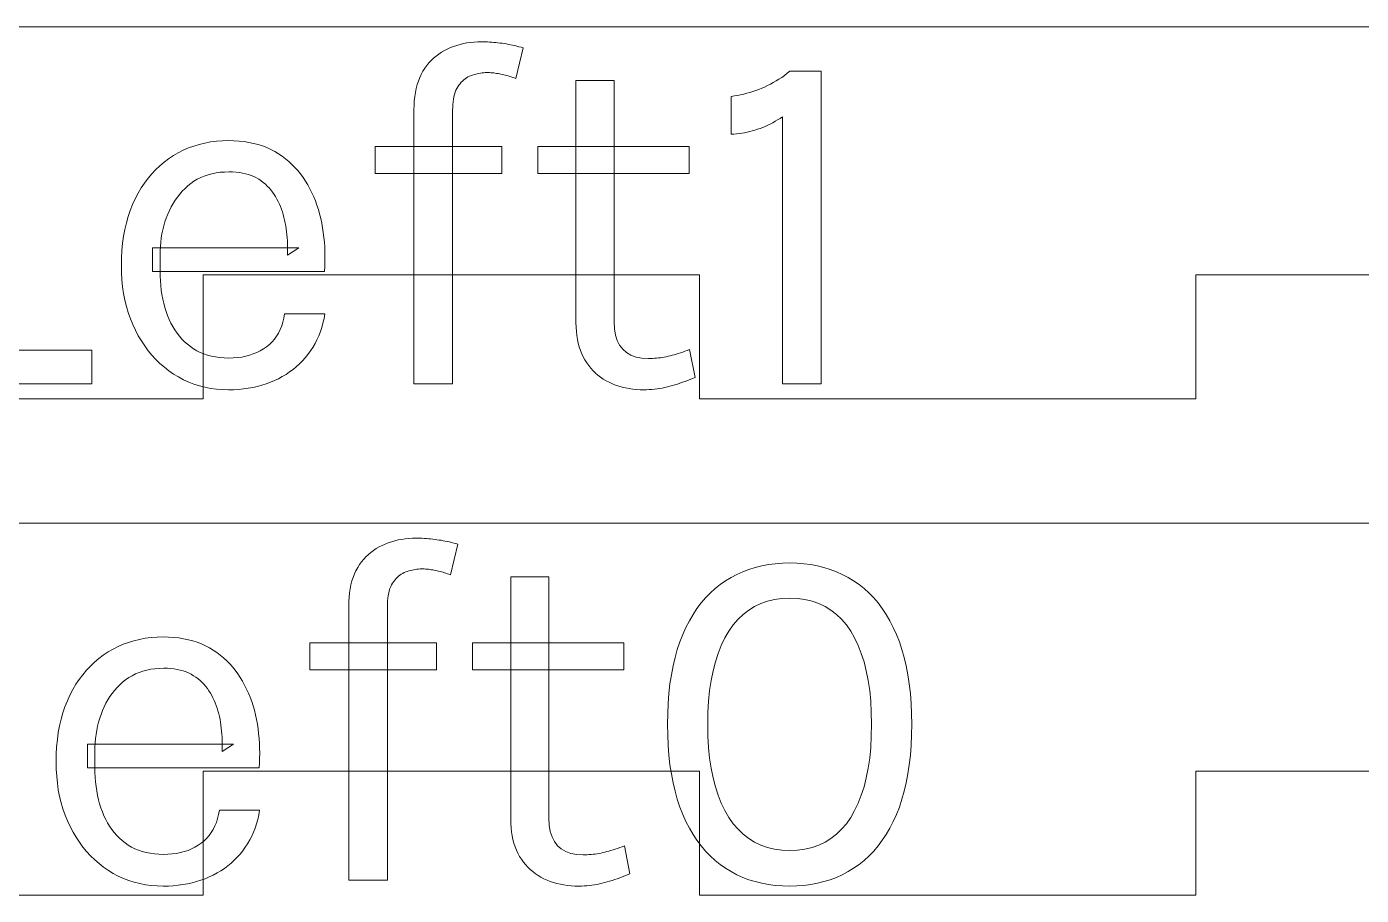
# Model space of a CAD drawing. Extents: x 0 to 393, y 0 to 389.
# Drawn here: x 85.73 to 118, y 344 to 365 of the extents above; entities that cross this region are included whole.
import ezdxf

# ---------------------------------------------------------------- set-up
doc = ezdxf.new("R2010")
doc.units = 0
doc.layers.get('0').update_dxf_attribs({"lineweight": 0})

msp = doc.modelspace()

# ---------------------------------------------------------------- linework, layer by layer
for p, q in [((138, 365), (6, 365)), ((95.63, 364.291), (95.693, 364.339)), ((95.693, 364.339), (95.759, 364.383)), ((95.759, 364.383), (95.829, 364.423)), ((95.829, 364.423), (95.901, 364.46)), ((95.901, 364.46), (95.976, 364.493)), ((95.976, 364.493), (96.052, 364.523)), ((96.052, 364.523), (96.13, 364.549)), ((96.13, 364.549), (96.21, 364.571)), ((96.21, 364.571), (96.292, 364.591)), ((96.292, 364.591), (96.375, 364.606)), ((96.375, 364.606), (96.46, 364.618)), ((96.46, 364.618), (96.547, 364.627)), ((96.547, 364.627), (96.636, 364.632)), ((96.636, 364.632), (96.726, 364.634)), ((96.726, 364.634), (96.726, 364.634)), ((96.726, 364.634), (96.775, 364.634)), ((96.775, 364.634), (96.825, 364.633)), ((96.825, 364.633), (96.874, 364.631)), ((96.874, 364.631), (96.924, 364.628)), ((96.924, 364.628), (96.974, 364.625)), ((96.974, 364.625), (97.024, 364.621)), ((97.024, 364.621), (97.075, 364.616)), ((97.075, 364.616), (97.125, 364.611)), ((97.125, 364.611), (97.176, 364.605)), ((97.176, 364.605), (97.227, 364.598)), ((97.227, 364.598), (97.278, 364.59)), ((97.278, 364.59), (97.329, 364.582)), ((97.329, 364.582), (97.38, 364.573)), ((97.38, 364.573), (97.431, 364.563)), ((97.431, 364.563), (97.481, 364.553)), ((97.481, 364.553), (97.532, 364.542)), ((97.532, 364.542), (97.583, 364.53)), ((97.734, 364.49), (97.554, 363.746)), ((97.583, 364.53), (97.633, 364.517)), ((97.633, 364.517), (97.684, 364.504)), ((97.684, 364.504), (97.734, 364.49)), ((97.734, 364.49), (97.734, 364.49)), ((95.358, 363.994), (95.407, 364.061)), ((95.407, 364.061), (95.458, 364.124)), ((95.458, 364.124), (95.512, 364.183)), ((95.512, 364.183), (95.57, 364.239)), ((95.57, 364.239), (95.63, 364.291)), ((95.173, 363.599), (95.201, 363.687)), ((95.201, 363.687), (95.234, 363.77)), ((95.234, 363.77), (95.271, 363.848)), ((95.271, 363.848), (95.313, 363.923)), ((95.313, 363.923), (95.358, 363.994)), ((96.267, 363.686), (96.238, 363.655)), ((96.299, 363.714), (96.267, 363.686)), ((96.331, 363.74), (96.299, 363.714)), ((96.365, 363.763), (96.331, 363.74)), ((96.4, 363.784), (96.365, 363.763)), ((96.436, 363.802), (96.4, 363.784)), ((96.474, 363.818), (96.436, 363.802)), ((96.512, 363.832), (96.474, 363.818)), ((96.551, 363.844), (96.512, 363.832)), ((96.589, 363.855), (96.551, 363.844)), ((96.628, 363.864), (96.589, 363.855)), ((96.666, 363.872), (96.628, 363.864)), ((96.704, 363.878), (96.666, 363.872)), ((96.743, 363.884), (96.704, 363.878)), ((96.781, 363.887), (96.743, 363.884)), ((96.82, 363.889), (96.781, 363.887)), ((96.858, 363.89), (96.82, 363.889)), ((96.891, 363.89), (96.858, 363.89)), ((96.858, 363.89), (96.858, 363.89)), ((96.923, 363.889), (96.891, 363.89)), ((96.957, 363.887), (96.923, 363.889)), ((96.99, 363.884), (96.957, 363.887)), ((97.024, 363.881), (96.99, 363.884)), ((97.058, 363.877), (97.024, 363.881)), ((97.092, 363.872), (97.058, 363.877)), ((97.127, 363.867), (97.092, 363.872)), ((97.162, 363.861), (97.127, 363.867)), ((97.197, 363.854), (97.162, 363.861)), ((97.232, 363.846), (97.197, 363.854)), ((97.268, 363.838), (97.232, 363.846)), ((97.303, 363.829), (97.268, 363.838)), ((97.339, 363.819), (97.303, 363.829)), ((97.375, 363.809), (97.339, 363.819)), ((97.41, 363.798), (97.375, 363.809)), ((97.446, 363.786), (97.41, 363.798)), ((97.482, 363.773), (97.446, 363.786)), ((97.518, 363.76), (97.482, 363.773)), ((97.554, 363.746), (97.518, 363.76)), ((99.012, 357.842), (99.012, 363.698)), ((99.012, 363.698), (99.936, 363.698)), ((99.936, 363.698), (99.936, 357.866)), ((103.783, 363.647), (103.852, 363.688)), ((103.852, 363.688), (103.92, 363.73)), ((103.92, 363.73), (103.987, 363.775)), ((103.987, 363.775), (104.053, 363.823)), ((104.053, 363.823), (104.119, 363.873)), ((104.119, 363.873), (104.184, 363.926)), ((104.184, 363.926), (104.184, 363.926)), ((104.184, 363.926), (104.94, 363.926)), ((104.184, 363.926), (104.184, 363.926)), ((104.94, 363.926), (104.94, 356.366)), ((95.114, 363.313), (95.129, 363.413)), ((95.129, 363.413), (95.149, 363.508)), ((95.149, 363.508), (95.173, 363.599)), ((96.075, 363.362), (96.061, 363.307)), ((96.092, 363.414), (96.075, 363.362)), ((96.111, 363.462), (96.092, 363.414)), ((96.132, 363.507), (96.111, 363.462)), ((96.156, 363.548), (96.132, 363.507)), ((96.182, 363.586), (96.156, 363.548)), ((96.209, 363.622), (96.182, 363.586)), ((96.238, 363.655), (96.209, 363.622)), ((102.918, 363.339), (102.993, 363.354)), ((102.993, 363.354), (103.067, 363.372)), ((103.067, 363.372), (103.141, 363.39)), ((103.141, 363.39), (103.214, 363.411)), ((103.214, 363.411), (103.287, 363.434)), ((103.287, 363.434), (103.359, 363.458)), ((103.359, 363.458), (103.431, 363.484)), ((103.431, 363.484), (103.503, 363.512)), ((103.503, 363.512), (103.574, 363.542)), ((103.574, 363.542), (103.644, 363.575)), ((103.644, 363.575), (103.714, 363.61)), ((103.714, 363.61), (103.783, 363.647)), ((95.094, 362.99), (95.096, 363.102)), ((95.096, 363.102), (95.103, 363.21)), ((95.103, 363.21), (95.114, 363.313)), ((96.031, 363.051), (96.03, 362.978)), ((96.035, 363.12), (96.031, 363.051)), ((96.041, 363.186), (96.035, 363.12)), ((96.05, 363.248), (96.041, 363.186)), ((96.061, 363.307), (96.05, 363.248)), ((102.768, 363.314), (102.843, 363.326)), ((102.768, 362.402), (102.768, 363.314)), ((102.843, 363.326), (102.918, 363.339)), ((95.094, 356.366), (95.094, 362.99)), ((96.03, 362.978), (96.03, 362.978)), ((96.03, 362.978), (96.03, 356.366)), ((103.829, 362.712), (103.769, 362.678)), ((103.888, 362.747), (103.829, 362.712)), ((103.946, 362.783), (103.888, 362.747)), ((104.004, 362.822), (103.946, 362.783)), ((104.004, 356.366), (104.004, 362.822)), ((102.832, 362.405), (102.768, 362.402)), ((102.768, 362.402), (102.768, 362.402)), ((102.895, 362.411), (102.832, 362.405)), ((102.959, 362.418), (102.895, 362.411)), ((103.022, 362.426), (102.959, 362.418)), ((103.085, 362.437), (103.022, 362.426)), ((103.149, 362.45), (103.085, 362.437)), ((103.212, 362.464), (103.149, 362.45)), ((103.275, 362.481), (103.212, 362.464)), ((103.338, 362.499), (103.275, 362.481)), ((103.401, 362.519), (103.338, 362.499)), ((103.464, 362.541), (103.401, 362.519)), ((103.526, 362.565), (103.464, 362.541)), ((103.588, 362.59), (103.526, 362.565)), ((103.649, 362.618), (103.588, 362.59)), ((103.709, 362.647), (103.649, 362.618)), ((103.769, 362.678), (103.709, 362.647)), ((89.518, 362.014), (89.643, 362.068)), ((89.643, 362.068), (89.771, 362.115)), ((89.771, 362.115), (89.903, 362.155)), ((89.903, 362.155), (90.038, 362.188)), ((90.038, 362.188), (90.177, 362.213)), ((90.177, 362.213), (90.319, 362.231)), ((90.319, 362.231), (90.464, 362.242)), ((90.464, 362.242), (90.612, 362.246)), ((90.612, 362.246), (90.612, 362.246)), ((90.612, 362.246), (90.741, 362.243)), ((90.741, 362.243), (90.866, 362.235)), ((90.866, 362.235), (90.987, 362.222)), ((90.987, 362.222), (91.104, 362.204)), ((91.104, 362.204), (91.218, 362.18)), ((91.218, 362.18), (91.328, 362.151)), ((91.328, 362.151), (91.434, 362.117)), ((91.434, 362.117), (91.536, 362.077)), ((91.536, 362.077), (91.634, 362.032)), ((94.158, 361.454), (94.158, 362.102)), ((94.158, 362.102), (97.218, 362.102)), ((97.218, 362.102), (97.218, 361.454)), ((98.088, 361.454), (98.088, 362.102)), ((98.088, 362.102), (101.748, 362.102)), ((101.748, 362.102), (101.748, 361.454)), ((89.053, 361.725), (89.162, 361.807)), ((89.162, 361.807), (89.277, 361.883)), ((89.277, 361.883), (89.396, 361.952)), ((89.396, 361.952), (89.518, 362.014)), ((91.634, 362.032), (91.728, 361.982)), ((91.728, 361.982), (91.819, 361.927)), ((91.819, 361.927), (91.906, 361.869)), ((91.906, 361.869), (91.989, 361.807)), ((91.989, 361.807), (92.069, 361.741)), ((92.069, 361.741), (92.145, 361.671)), ((88.665, 361.334), (88.754, 361.441)), ((88.754, 361.441), (88.849, 361.542)), ((88.849, 361.542), (88.948, 361.637)), ((88.948, 361.637), (89.053, 361.725)), ((90.117, 361.42), (90.026, 361.388)), ((90.211, 361.445), (90.117, 361.42)), ((90.309, 361.465), (90.211, 361.445)), ((90.41, 361.479), (90.309, 361.465)), ((90.515, 361.487), (90.41, 361.479)), ((90.624, 361.49), (90.515, 361.487)), ((90.71, 361.488), (90.624, 361.49)), ((90.624, 361.49), (90.624, 361.49)), ((90.793, 361.483), (90.71, 361.488)), ((90.873, 361.474), (90.793, 361.483)), ((90.949, 361.461), (90.873, 361.474)), ((91.023, 361.445), (90.949, 361.461)), ((91.093, 361.425), (91.023, 361.445)), ((91.161, 361.402), (91.093, 361.425)), ((92.145, 361.671), (92.218, 361.598)), ((92.218, 361.598), (92.287, 361.521)), ((92.287, 361.521), (92.352, 361.441)), ((92.352, 361.441), (92.414, 361.356)), ((97.218, 361.454), (94.158, 361.454)), ((97.218, 361.454), (97.218, 361.454)), ((101.748, 361.454), (98.088, 361.454)), ((101.748, 361.454), (101.748, 361.454)), ((88.426, 360.974), (88.5, 361.101)), ((88.5, 361.101), (88.58, 361.22)), ((88.58, 361.22), (88.665, 361.334)), ((89.627, 361.15), (89.559, 361.088)), ((89.7, 361.208), (89.627, 361.15)), ((89.776, 361.262), (89.7, 361.208)), ((89.856, 361.31), (89.776, 361.262)), ((89.939, 361.352), (89.856, 361.31)), ((90.026, 361.388), (89.939, 361.352)), ((91.225, 361.375), (91.161, 361.402)), ((91.286, 361.344), (91.225, 361.375)), ((91.344, 361.31), (91.286, 361.344)), ((91.399, 361.273), (91.344, 361.31)), ((91.452, 361.233), (91.399, 361.273)), ((91.502, 361.191), (91.452, 361.233)), ((91.549, 361.147), (91.502, 361.191)), ((91.594, 361.101), (91.549, 361.147)), ((91.637, 361.052), (91.594, 361.101)), ((92.414, 361.356), (92.472, 361.268)), ((92.472, 361.268), (92.527, 361.177)), ((92.527, 361.177), (92.578, 361.083)), ((88.292, 360.704), (88.356, 360.842)), ((88.356, 360.842), (88.426, 360.974)), ((89.321, 360.806), (89.27, 360.726)), ((89.375, 360.882), (89.321, 360.806)), ((89.432, 360.954), (89.375, 360.882)), ((89.494, 361.023), (89.432, 360.954)), ((89.559, 361.088), (89.494, 361.023)), ((91.677, 361.001), (91.637, 361.052)), ((91.715, 360.947), (91.677, 361.001)), ((91.75, 360.891), (91.715, 360.947)), ((91.782, 360.833), (91.75, 360.891)), ((91.812, 360.773), (91.782, 360.833)), ((91.84, 360.712), (91.812, 360.773)), ((92.578, 361.083), (92.626, 360.987)), ((92.626, 360.987), (92.67, 360.889)), ((92.67, 360.889), (92.711, 360.789)), ((92.711, 360.789), (92.749, 360.686)), ((88.185, 360.411), (88.235, 360.56)), ((88.235, 360.56), (88.292, 360.704)), ((89.142, 360.467), (89.107, 360.374)), ((89.181, 360.557), (89.142, 360.467)), ((89.224, 360.644), (89.181, 360.557)), ((89.27, 360.726), (89.224, 360.644)), ((91.867, 360.65), (91.84, 360.712)), ((91.891, 360.586), (91.867, 360.65)), ((91.913, 360.522), (91.891, 360.586)), ((91.934, 360.456), (91.913, 360.522)), ((91.952, 360.389), (91.934, 360.456)), ((92.749, 360.686), (92.783, 360.581)), ((92.783, 360.581), (92.814, 360.473)), ((92.814, 360.473), (92.841, 360.363)), ((88.104, 360.098), (88.141, 360.257)), ((88.141, 360.257), (88.185, 360.411)), ((89.047, 360.185), (89.023, 360.088)), ((89.075, 360.28), (89.047, 360.185)), ((89.107, 360.374), (89.075, 360.28)), ((91.968, 360.321), (91.952, 360.389)), ((91.983, 360.252), (91.968, 360.321)), ((91.995, 360.182), (91.983, 360.252)), ((92.006, 360.111), (91.995, 360.182)), ((92.841, 360.363), (92.865, 360.251)), ((92.865, 360.251), (92.886, 360.137)), ((92.886, 360.137), (92.903, 360.023)), ((88.05, 359.763), (88.074, 359.933)), ((88.074, 359.933), (88.104, 360.098)), ((88.986, 359.889), (88.973, 359.788)), ((89.002, 359.989), (88.986, 359.889)), ((89.023, 360.088), (89.002, 359.989)), ((92.015, 360.04), (92.006, 360.111)), ((92.022, 359.97), (92.015, 360.04)), ((92.029, 359.899), (92.022, 359.97)), ((92.033, 359.828), (92.029, 359.899)), ((92.036, 359.757), (92.033, 359.828)), ((92.903, 360.023), (92.917, 359.907)), ((92.917, 359.907), (92.928, 359.791)), ((88.023, 359.408), (88.033, 359.588)), ((88.033, 359.588), (88.05, 359.763)), ((88.776, 359.078), (88.776, 359.654)), ((88.776, 359.654), (92.31, 359.654)), ((88.958, 359.58), (88.956, 359.474)), ((88.963, 359.685), (88.958, 359.58)), ((88.973, 359.788), (88.963, 359.685)), ((92.31, 359.654), (92.034, 359.474)), ((92.034, 359.474), (92.037, 359.545)), ((92.038, 359.686), (92.036, 359.757)), ((92.037, 359.545), (92.038, 359.616)), ((92.038, 359.616), (92.038, 359.686)), ((92.928, 359.791), (92.936, 359.674)), ((92.936, 359.674), (92.941, 359.557)), ((92.941, 359.557), (92.942, 359.438)), ((88.02, 359.222), (88.023, 359.408)), ((88.023, 359.048), (88.02, 359.222)), ((88.02, 359.222), (88.02, 359.222)), ((88.956, 359.474), (88.956, 359.474)), ((88.956, 359.474), (88.956, 359.09)), ((92.936, 359.199), (92.928, 359.078)), ((92.941, 359.319), (92.936, 359.199)), ((92.942, 359.438), (92.941, 359.319)), ((88.034, 358.877), (88.023, 359.048)), ((88.051, 358.711), (88.034, 358.877)), ((92.928, 359.078), (88.776, 359.078)), ((88.956, 359.09), (88.958, 358.971)), ((88.958, 358.971), (88.963, 358.855)), ((88.963, 358.855), (88.972, 358.741)), ((90, 356), (90, 359)), ((90, 359), (102, 359)), ((92.928, 359.078), (92.928, 359.078)), ((102, 359), (102, 356)), ((114, 356), (114, 359)), ((114, 359), (126, 359)), ((88.074, 358.549), (88.051, 358.711)), ((88.105, 358.391), (88.074, 358.549)), ((88.972, 358.741), (88.985, 358.63)), ((88.985, 358.63), (89.002, 358.522)), ((89.002, 358.522), (89.022, 358.415)), ((88.142, 358.237), (88.105, 358.391)), ((88.186, 358.087), (88.142, 358.237)), ((89.022, 358.415), (89.046, 358.312)), ((89.046, 358.312), (89.073, 358.211)), ((89.073, 358.211), (89.104, 358.112)), ((88.237, 357.941), (88.186, 358.087)), ((88.295, 357.8), (88.237, 357.941)), ((89.104, 358.112), (89.139, 358.016)), ((89.139, 358.016), (89.177, 357.923)), ((89.177, 357.923), (89.22, 357.834)), ((91.926, 357.857), (91.95, 357.955)), ((91.95, 357.955), (91.968, 358.058)), ((91.968, 358.058), (91.968, 358.058)), ((91.968, 358.058), (92.94, 358.058)), ((92.92, 357.946), (92.895, 357.836)), ((92.94, 358.058), (92.92, 357.946)), ((99.936, 357.866), (99.944, 357.697)), ((88.359, 357.662), (88.295, 357.8)), ((88.429, 357.529), (88.359, 357.662)), ((89.22, 357.834), (89.265, 357.749)), ((89.265, 357.749), (89.315, 357.668)), ((89.315, 357.668), (89.368, 357.591)), ((89.368, 357.591), (89.424, 357.518)), ((91.773, 357.517), (91.82, 357.594)), ((91.82, 357.594), (91.86, 357.677)), ((91.86, 357.677), (91.896, 357.764)), ((91.896, 357.764), (91.926, 357.857)), ((92.832, 357.627), (92.793, 357.528)), ((92.865, 357.73), (92.832, 357.627)), ((92.895, 357.836), (92.865, 357.73)), ((99.014, 357.736), (99.012, 357.842)), ((99.012, 357.842), (99.012, 357.842)), ((99.021, 357.633), (99.014, 357.736)), ((99.031, 357.534), (99.021, 357.633)), ((99.944, 357.697), (99.969, 357.546)), ((99.969, 357.546), (100.011, 357.413)), ((88.504, 357.403), (88.429, 357.529)), ((88.585, 357.282), (88.504, 357.403)), ((88.67, 357.167), (88.585, 357.282)), ((89.424, 357.518), (89.485, 357.449)), ((89.485, 357.449), (89.549, 357.384)), ((89.549, 357.384), (89.617, 357.323)), ((89.617, 357.323), (89.688, 357.266)), ((89.688, 357.266), (89.763, 357.214)), ((91.456, 357.209), (91.53, 357.26)), ((91.53, 357.26), (91.599, 357.317)), ((91.599, 357.317), (91.663, 357.378)), ((91.663, 357.378), (91.721, 357.445)), ((91.721, 357.445), (91.773, 357.517)), ((92.65, 357.248), (92.593, 357.161)), ((92.702, 357.338), (92.65, 357.248)), ((92.75, 357.431), (92.702, 357.338)), ((92.793, 357.528), (92.75, 357.431)), ((99.047, 357.439), (99.031, 357.534)), ((99.066, 357.347), (99.047, 357.439)), ((99.09, 357.259), (99.066, 357.347)), ((99.118, 357.174), (99.09, 357.259)), ((100.011, 357.413), (100.068, 357.298)), ((100.068, 357.298), (100.143, 357.2)), ((83.946, 357.182), (87.306, 357.182)), ((87.306, 357.182), (87.306, 356.366)), ((88.76, 357.058), (88.67, 357.167)), ((88.854, 356.955), (88.76, 357.058)), ((88.954, 356.858), (88.854, 356.955)), ((89.763, 357.214), (89.842, 357.167)), ((89.842, 357.167), (89.925, 357.125)), ((89.925, 357.125), (90.012, 357.089)), ((90.012, 357.089), (90.102, 357.059)), ((90.102, 357.059), (90.196, 357.034)), ((90.196, 357.034), (90.294, 357.015)), ((90.294, 357.015), (90.396, 357.001)), ((90.396, 357.001), (90.502, 356.993)), ((90.502, 356.993), (90.612, 356.99)), ((90.612, 356.99), (90.722, 356.993)), ((90.612, 356.99), (90.612, 356.99)), ((90.722, 356.993), (90.827, 357.001)), ((90.827, 357.001), (90.929, 357.014)), ((90.929, 357.014), (91.027, 357.033)), ((91.027, 357.033), (91.12, 357.058)), ((91.12, 357.058), (91.21, 357.087)), ((91.21, 357.087), (91.296, 357.122)), ((91.296, 357.122), (91.378, 357.163)), ((91.378, 357.163), (91.456, 357.209)), ((92.398, 356.92), (92.326, 356.847)), ((92.467, 356.997), (92.398, 356.92)), ((92.532, 357.077), (92.467, 356.997)), ((92.593, 357.161), (92.532, 357.077)), ((99.15, 357.093), (99.118, 357.174)), ((99.187, 357.016), (99.15, 357.093)), ((99.228, 356.942), (99.187, 357.016)), ((99.273, 356.872), (99.228, 356.942)), ((100.143, 357.2), (100.234, 357.12)), ((100.234, 357.12), (100.342, 357.058)), ((100.342, 357.058), (100.466, 357.014)), ((100.466, 357.014), (100.607, 356.987)), ((100.607, 356.987), (100.764, 356.978)), ((100.764, 356.978), (100.813, 356.979)), ((100.764, 356.978), (100.764, 356.978)), ((100.813, 356.979), (100.862, 356.98)), ((100.862, 356.98), (100.91, 356.983)), ((100.91, 356.983), (100.958, 356.987)), ((100.958, 356.987), (101.006, 356.991)), ((101.006, 356.991), (101.054, 356.997)), ((101.054, 356.997), (101.101, 357.004)), ((101.101, 357.004), (101.148, 357.013)), ((101.148, 357.013), (101.195, 357.022)), ((101.195, 357.022), (101.241, 357.032)), ((101.241, 357.032), (101.288, 357.043)), ((101.288, 357.043), (101.336, 357.056)), ((101.336, 357.056), (101.385, 357.069)), ((101.385, 357.069), (101.435, 357.084)), ((101.435, 357.084), (101.486, 357.099)), ((101.486, 357.099), (101.539, 357.116)), ((101.539, 357.116), (101.592, 357.134)), ((101.592, 357.134), (101.647, 357.153)), ((101.647, 357.153), (101.703, 357.173)), ((101.703, 357.173), (101.76, 357.194)), ((101.76, 357.194), (101.76, 357.194)), ((101.76, 357.194), (101.892, 356.522)), ((89.059, 356.767), (88.954, 356.858)), ((89.168, 356.682), (89.059, 356.767)), ((89.283, 356.603), (89.168, 356.682)), ((89.402, 356.531), (89.283, 356.603)), ((92.002, 356.594), (91.912, 356.54)), ((92.088, 356.652), (92.002, 356.594)), ((92.171, 356.713), (92.088, 356.652)), ((92.25, 356.778), (92.171, 356.713)), ((92.326, 356.847), (92.25, 356.778)), ((99.321, 356.805), (99.273, 356.872)), ((99.372, 356.742), (99.321, 356.805)), ((99.426, 356.683), (99.372, 356.742)), ((99.483, 356.627), (99.426, 356.683)), ((99.543, 356.575), (99.483, 356.627)), ((99.607, 356.526), (99.543, 356.575)), ((87.306, 356.366), (83.01, 356.366)), ((89.523, 356.466), (89.402, 356.531)), ((89.648, 356.409), (89.523, 356.466)), ((89.776, 356.359), (89.648, 356.409)), ((89.908, 356.317), (89.776, 356.359)), ((90.042, 356.283), (89.908, 356.317)), ((90.18, 356.256), (90.042, 356.283)), ((90.321, 356.237), (90.18, 356.256)), ((91.086, 356.258), (90.971, 356.242)), ((91.198, 356.277), (91.086, 356.258)), ((91.308, 356.302), (91.198, 356.277)), ((91.415, 356.331), (91.308, 356.302)), ((91.52, 356.364), (91.415, 356.331)), ((91.622, 356.402), (91.52, 356.364)), ((91.722, 356.444), (91.622, 356.402)), ((91.819, 356.49), (91.722, 356.444)), ((91.912, 356.54), (91.819, 356.49)), ((96.03, 356.366), (95.094, 356.366)), ((96.03, 356.366), (96.03, 356.366)), ((99.673, 356.481), (99.607, 356.526)), ((99.743, 356.44), (99.673, 356.481)), ((99.816, 356.402), (99.743, 356.44)), ((99.891, 356.368), (99.816, 356.402)), ((99.969, 356.337), (99.891, 356.368)), ((100.048, 356.31), (99.969, 356.337)), ((100.129, 356.287), (100.048, 356.31)), ((100.212, 356.267), (100.129, 356.287)), ((100.297, 356.251), (100.212, 356.267)), ((100.384, 356.238), (100.297, 356.251)), ((101.037, 356.252), (100.975, 356.243)), ((101.099, 356.263), (101.037, 356.252)), ((101.161, 356.276), (101.099, 356.263)), ((101.222, 356.29), (101.161, 356.276)), ((101.283, 356.306), (101.222, 356.29)), ((101.344, 356.323), (101.283, 356.306)), ((101.404, 356.342), (101.344, 356.323)), ((101.465, 356.361), (101.404, 356.342)), ((101.526, 356.381), (101.465, 356.361)), ((101.587, 356.402), (101.526, 356.381)), ((101.648, 356.424), (101.587, 356.402)), ((101.709, 356.447), (101.648, 356.424)), ((101.77, 356.471), (101.709, 356.447)), ((101.831, 356.496), (101.77, 356.471)), ((101.892, 356.522), (101.831, 356.496)), ((104.94, 356.366), (104.004, 356.366)), ((78, 356), (90, 356)), ((90.465, 356.226), (90.321, 356.237)), ((90.612, 356.222), (90.465, 356.226)), ((90.734, 356.224), (90.612, 356.222)), ((90.612, 356.222), (90.612, 356.222)), ((90.612, 356.222), (90.612, 356.222)), ((90.854, 356.231), (90.734, 356.224)), ((90.971, 356.242), (90.854, 356.231)), ((100.473, 356.229), (100.384, 356.238)), ((100.563, 356.224), (100.473, 356.229)), ((100.656, 356.222), (100.563, 356.224)), ((100.721, 356.223), (100.656, 356.222)), ((100.656, 356.222), (100.656, 356.222)), ((100.656, 356.222), (100.656, 356.222)), ((100.785, 356.225), (100.721, 356.223)), ((100.849, 356.23), (100.785, 356.225)), ((100.912, 356.235), (100.849, 356.23)), ((100.975, 356.243), (100.912, 356.235)), ((102, 356), (114, 356)), ((138, 353), (6, 353)), ((94.115, 352.339), (94.181, 352.383)), ((94.181, 352.383), (94.251, 352.423)), ((94.251, 352.423), (94.323, 352.46)), ((94.323, 352.46), (94.398, 352.493)), ((94.398, 352.493), (94.474, 352.523)), ((94.474, 352.523), (94.552, 352.549)), ((94.552, 352.549), (94.632, 352.571)), ((94.632, 352.571), (94.714, 352.591)), ((94.714, 352.591), (94.797, 352.606)), ((94.797, 352.606), (94.882, 352.618)), ((94.882, 352.618), (94.969, 352.627)), ((94.969, 352.627), (95.058, 352.632)), ((95.058, 352.632), (95.148, 352.634)), ((95.148, 352.634), (95.148, 352.634)), ((95.148, 352.634), (95.197, 352.634)), ((95.197, 352.634), (95.247, 352.633)), ((95.247, 352.633), (95.296, 352.631)), ((95.296, 352.631), (95.346, 352.628)), ((95.346, 352.628), (95.396, 352.625)), ((95.396, 352.625), (95.446, 352.621)), ((95.446, 352.621), (95.497, 352.616)), ((95.497, 352.616), (95.547, 352.611)), ((95.547, 352.611), (95.598, 352.605)), ((95.598, 352.605), (95.649, 352.598)), ((95.649, 352.598), (95.7, 352.59)), ((95.7, 352.59), (95.751, 352.582)), ((95.751, 352.582), (95.802, 352.573)), ((95.802, 352.573), (95.853, 352.563)), ((95.853, 352.563), (95.903, 352.553)), ((95.903, 352.553), (95.954, 352.542)), ((95.954, 352.542), (96.005, 352.53)), ((96.156, 352.49), (95.976, 351.746)), ((96.005, 352.53), (96.055, 352.517)), ((96.055, 352.517), (96.106, 352.504)), ((96.106, 352.504), (96.156, 352.49)), ((96.156, 352.49), (96.156, 352.49)), ((93.78, 351.994), (93.829, 352.061)), ((93.829, 352.061), (93.88, 352.124)), ((93.88, 352.124), (93.934, 352.183)), ((93.934, 352.183), (93.992, 352.239)), ((93.992, 352.239), (94.052, 352.291)), ((94.052, 352.291), (94.115, 352.339)), ((93.623, 351.687), (93.656, 351.77)), ((93.656, 351.77), (93.693, 351.848)), ((93.693, 351.848), (93.735, 351.923)), ((93.735, 351.923), (93.78, 351.994)), ((94.753, 351.74), (94.721, 351.714)), ((94.787, 351.763), (94.753, 351.74)), ((94.822, 351.784), (94.787, 351.763)), ((94.858, 351.802), (94.822, 351.784)), ((94.896, 351.818), (94.858, 351.802)), ((94.934, 351.832), (94.896, 351.818)), ((94.973, 351.844), (94.934, 351.832)), ((95.011, 351.855), (94.973, 351.844)), ((95.05, 351.864), (95.011, 351.855)), ((95.088, 351.872), (95.05, 351.864)), ((95.126, 351.878), (95.088, 351.872)), ((95.165, 351.884), (95.126, 351.878)), ((95.203, 351.887), (95.165, 351.884)), ((95.242, 351.889), (95.203, 351.887)), ((95.28, 351.89), (95.242, 351.889)), ((95.313, 351.89), (95.28, 351.89)), ((95.28, 351.89), (95.28, 351.89)), ((95.345, 351.889), (95.313, 351.89)), ((95.379, 351.887), (95.345, 351.889)), ((95.412, 351.884), (95.379, 351.887)), ((95.446, 351.881), (95.412, 351.884)), ((95.48, 351.877), (95.446, 351.881)), ((95.514, 351.872), (95.48, 351.877)), ((95.549, 351.867), (95.514, 351.872)), ((95.584, 351.861), (95.549, 351.867)), ((95.619, 351.854), (95.584, 351.861)), ((95.654, 351.846), (95.619, 351.854)), ((95.69, 351.838), (95.654, 351.846)), ((95.725, 351.829), (95.69, 351.838)), ((95.761, 351.819), (95.725, 351.829)), ((95.797, 351.809), (95.761, 351.819)), ((95.832, 351.798), (95.797, 351.809)), ((95.868, 351.786), (95.832, 351.798)), ((95.904, 351.773), (95.868, 351.786)), ((95.94, 351.76), (95.904, 351.773)), ((95.976, 351.746), (95.94, 351.76)), ((102.762, 351.687), (102.901, 351.759)), ((102.901, 351.759), (103.045, 351.824)), ((103.045, 351.824), (103.193, 351.88)), ((103.193, 351.88), (103.346, 351.927)), ((103.346, 351.927), (103.504, 351.965)), ((103.504, 351.965), (103.665, 351.995)), ((103.665, 351.995), (103.832, 352.017)), ((103.832, 352.017), (104.003, 352.03)), ((104.003, 352.03), (104.178, 352.034)), ((104.178, 352.034), (104.178, 352.034)), ((104.178, 352.034), (104.352, 352.03)), ((104.352, 352.03), (104.522, 352.017)), ((104.522, 352.017), (104.688, 351.995)), ((104.688, 351.995), (104.849, 351.965)), ((104.849, 351.965), (105.006, 351.927)), ((105.006, 351.927), (105.159, 351.88)), ((105.159, 351.88), (105.307, 351.824)), ((105.307, 351.824), (105.451, 351.759)), ((105.451, 351.759), (105.591, 351.687)), ((93.536, 351.313), (93.551, 351.413)), ((93.551, 351.413), (93.571, 351.508)), ((93.571, 351.508), (93.595, 351.599)), ((93.595, 351.599), (93.623, 351.687)), ((94.514, 351.414), (94.497, 351.362)), ((94.533, 351.462), (94.514, 351.414)), ((94.554, 351.507), (94.533, 351.462)), ((94.578, 351.548), (94.554, 351.507)), ((94.604, 351.586), (94.578, 351.548)), ((94.631, 351.622), (94.604, 351.586)), ((94.66, 351.655), (94.631, 351.622)), ((94.689, 351.686), (94.66, 351.655)), ((94.721, 351.714), (94.689, 351.686)), ((97.434, 345.842), (97.434, 351.698)), ((97.434, 351.698), (98.358, 351.698)), ((98.358, 351.698), (98.358, 345.866)), ((102.256, 351.308), (102.374, 351.416)), ((102.374, 351.416), (102.497, 351.515)), ((102.497, 351.515), (102.627, 351.605)), ((102.627, 351.605), (102.762, 351.687)), ((105.591, 351.687), (105.726, 351.605)), ((105.726, 351.605), (105.856, 351.515)), ((105.856, 351.515), (105.981, 351.416)), ((105.981, 351.416), (106.099, 351.308)), ((93.516, 350.99), (93.518, 351.102)), ((93.518, 351.102), (93.525, 351.21)), ((93.525, 351.21), (93.536, 351.313)), ((94.457, 351.12), (94.453, 351.051)), ((94.463, 351.186), (94.457, 351.12)), ((94.472, 351.248), (94.463, 351.186)), ((94.483, 351.307), (94.472, 351.248)), ((94.497, 351.362), (94.483, 351.307)), ((102.037, 351.067), (102.144, 351.192)), ((102.144, 351.192), (102.256, 351.308)), ((103.642, 351.11), (103.482, 351.055)), ((103.812, 351.15), (103.642, 351.11)), ((103.99, 351.174), (103.812, 351.15)), ((104.178, 351.182), (103.99, 351.174)), ((104.368, 351.174), (104.178, 351.182)), ((104.178, 351.182), (104.178, 351.182)), ((104.548, 351.15), (104.368, 351.174)), ((104.719, 351.11), (104.548, 351.15)), ((104.881, 351.055), (104.719, 351.11)), ((106.099, 351.308), (106.211, 351.192)), ((106.211, 351.192), (106.318, 351.067)), ((93.516, 344.366), (93.516, 350.99)), ((94.453, 351.051), (94.452, 350.978)), ((94.452, 350.978), (94.452, 350.978)), ((94.452, 350.978), (94.452, 344.366)), ((101.754, 350.638), (101.843, 350.79)), ((101.843, 350.79), (101.937, 350.933)), ((101.937, 350.933), (102.037, 351.067)), ((103.054, 350.792), (102.93, 350.673)), ((103.188, 350.896), (103.054, 350.792)), ((103.331, 350.983), (103.188, 350.896)), ((103.482, 351.055), (103.331, 350.983)), ((105.033, 350.983), (104.881, 351.055)), ((105.176, 350.896), (105.033, 350.983)), ((105.309, 350.792), (105.176, 350.896)), ((105.434, 350.673), (105.309, 350.792)), ((106.318, 351.067), (106.418, 350.933)), ((106.418, 350.933), (106.513, 350.79)), ((106.513, 350.79), (106.602, 350.638)), ((101.595, 350.309), (101.672, 350.478)), ((101.672, 350.478), (101.754, 350.638)), ((102.814, 350.538), (102.708, 350.387)), ((102.93, 350.673), (102.814, 350.538)), ((105.549, 350.538), (105.434, 350.673)), ((105.654, 350.387), (105.549, 350.538)), ((106.602, 350.638), (106.684, 350.478)), ((106.684, 350.478), (106.761, 350.309)), ((88.193, 350.115), (88.325, 350.155)), ((88.325, 350.155), (88.46, 350.188)), ((88.46, 350.188), (88.599, 350.213)), ((88.599, 350.213), (88.741, 350.231)), ((88.741, 350.231), (88.886, 350.242)), ((88.886, 350.242), (89.034, 350.246)), ((89.034, 350.246), (89.034, 350.246)), ((89.034, 350.246), (89.163, 350.243)), ((89.163, 350.243), (89.288, 350.235)), ((89.288, 350.235), (89.409, 350.222)), ((89.409, 350.222), (89.526, 350.204)), ((89.526, 350.204), (89.64, 350.18)), ((89.64, 350.18), (89.75, 350.151)), ((89.75, 350.151), (89.856, 350.117)), ((101.462, 349.945), (101.525, 350.131)), ((101.525, 350.131), (101.595, 350.309)), ((102.611, 350.221), (102.524, 350.042)), ((102.708, 350.387), (102.611, 350.221)), ((105.75, 350.221), (105.654, 350.387)), ((105.835, 350.042), (105.75, 350.221)), ((106.761, 350.309), (106.831, 350.131)), ((106.831, 350.131), (106.894, 349.945)), ((87.475, 349.725), (87.584, 349.807)), ((87.584, 349.807), (87.699, 349.883)), ((87.699, 349.883), (87.818, 349.952)), ((87.818, 349.952), (87.94, 350.014)), ((87.94, 350.014), (88.065, 350.068)), ((88.065, 350.068), (88.193, 350.115)), ((89.856, 350.117), (89.958, 350.077)), ((89.958, 350.077), (90.056, 350.032)), ((90.056, 350.032), (90.15, 349.982)), ((90.15, 349.982), (90.241, 349.927)), ((90.241, 349.927), (90.328, 349.869)), ((90.328, 349.869), (90.411, 349.807)), ((90.411, 349.807), (90.491, 349.741)), ((92.58, 349.454), (92.58, 350.102)), ((92.58, 350.102), (95.64, 350.102)), ((95.64, 350.102), (95.64, 349.454)), ((96.51, 349.454), (96.51, 350.102)), ((96.51, 350.102), (100.17, 350.102)), ((100.17, 350.102), (100.17, 349.454)), ((101.407, 349.749), (101.462, 349.945)), ((102.448, 349.85), (102.382, 349.645)), ((102.524, 350.042), (102.448, 349.85)), ((105.911, 349.85), (105.835, 350.042)), ((105.977, 349.645), (105.911, 349.85)), ((106.894, 349.945), (106.949, 349.749)), ((87.176, 349.441), (87.271, 349.542)), ((87.271, 349.542), (87.37, 349.637)), ((87.37, 349.637), (87.475, 349.725)), ((88.832, 349.479), (88.731, 349.465)), ((88.937, 349.487), (88.832, 349.479)), ((89.046, 349.49), (88.937, 349.487)), ((89.132, 349.488), (89.046, 349.49)), ((89.046, 349.49), (89.046, 349.49)), ((89.215, 349.483), (89.132, 349.488)), ((89.295, 349.474), (89.215, 349.483)), ((89.371, 349.461), (89.295, 349.474)), ((90.491, 349.741), (90.567, 349.671)), ((90.567, 349.671), (90.64, 349.598)), ((90.64, 349.598), (90.709, 349.521)), ((90.709, 349.521), (90.774, 349.441)), ((101.318, 349.332), (101.359, 349.545)), ((101.359, 349.545), (101.407, 349.749)), ((102.382, 349.645), (102.326, 349.426)), ((106.032, 349.426), (105.977, 349.645)), ((106.949, 349.749), (106.997, 349.545)), ((106.997, 349.545), (107.038, 349.332)), ((86.922, 349.101), (87.002, 349.22)), ((87.002, 349.22), (87.087, 349.334)), ((87.087, 349.334), (87.176, 349.441)), ((88.122, 349.208), (88.049, 349.15)), ((88.198, 349.262), (88.122, 349.208)), ((88.278, 349.31), (88.198, 349.262)), ((88.361, 349.352), (88.278, 349.31)), ((88.448, 349.388), (88.361, 349.352)), ((88.539, 349.42), (88.448, 349.388)), ((88.633, 349.445), (88.539, 349.42)), ((88.731, 349.465), (88.633, 349.445)), ((89.445, 349.445), (89.371, 349.461)), ((89.515, 349.425), (89.445, 349.445)), ((89.583, 349.402), (89.515, 349.425)), ((89.647, 349.375), (89.583, 349.402)), ((89.708, 349.344), (89.647, 349.375)), ((89.766, 349.31), (89.708, 349.344)), ((89.821, 349.273), (89.766, 349.31)), ((89.874, 349.233), (89.821, 349.273)), ((89.924, 349.191), (89.874, 349.233)), ((89.971, 349.147), (89.924, 349.191)), ((90.774, 349.441), (90.836, 349.356)), ((90.836, 349.356), (90.894, 349.268)), ((90.894, 349.268), (90.949, 349.177)), ((90.949, 349.177), (91, 349.083)), ((95.64, 349.454), (92.58, 349.454)), ((95.64, 349.454), (95.64, 349.454)), ((100.17, 349.454), (96.51, 349.454)), ((100.17, 349.454), (100.17, 349.454)), ((101.285, 349.11), (101.318, 349.332)), ((102.28, 349.194), (102.244, 348.949)), ((102.326, 349.426), (102.28, 349.194)), ((106.077, 349.194), (106.032, 349.426)), ((106.113, 348.949), (106.077, 349.194)), ((107.038, 349.332), (107.071, 349.11)), ((86.714, 348.704), (86.778, 348.842)), ((86.778, 348.842), (86.848, 348.974)), ((86.848, 348.974), (86.922, 349.101)), ((87.796, 348.882), (87.743, 348.806)), ((87.854, 348.954), (87.796, 348.882)), ((87.916, 349.023), (87.854, 348.954)), ((87.981, 349.088), (87.916, 349.023)), ((88.049, 349.15), (87.981, 349.088)), ((90.016, 349.101), (89.971, 349.147)), ((90.059, 349.052), (90.016, 349.101)), ((90.099, 349.001), (90.059, 349.052)), ((90.137, 348.947), (90.099, 349.001)), ((90.172, 348.891), (90.137, 348.947)), ((90.204, 348.833), (90.172, 348.891)), ((90.234, 348.773), (90.204, 348.833)), ((91, 349.083), (91.048, 348.987)), ((91.048, 348.987), (91.092, 348.889)), ((91.092, 348.889), (91.133, 348.789)), ((101.241, 348.64), (101.259, 348.879)), ((101.259, 348.879), (101.285, 349.11)), ((102.244, 348.949), (102.218, 348.691)), ((106.138, 348.691), (106.113, 348.949)), ((107.071, 349.11), (107.097, 348.879)), ((107.097, 348.879), (107.115, 348.64)), ((86.607, 348.411), (86.657, 348.56)), ((86.657, 348.56), (86.714, 348.704)), ((87.603, 348.557), (87.564, 348.467)), ((87.646, 348.644), (87.603, 348.557)), ((87.692, 348.726), (87.646, 348.644)), ((87.743, 348.806), (87.692, 348.726)), ((90.262, 348.712), (90.234, 348.773)), ((90.289, 348.65), (90.262, 348.712)), ((90.313, 348.586), (90.289, 348.65)), ((90.335, 348.522), (90.313, 348.586)), ((90.356, 348.456), (90.335, 348.522)), ((91.133, 348.789), (91.171, 348.686)), ((91.171, 348.686), (91.205, 348.581)), ((91.205, 348.581), (91.236, 348.473)), ((101.23, 348.391), (101.241, 348.64)), ((102.218, 348.691), (102.203, 348.419)), ((106.153, 348.419), (106.138, 348.691)), ((107.115, 348.64), (107.126, 348.391)), ((86.526, 348.098), (86.563, 348.257)), ((86.563, 348.257), (86.607, 348.411)), ((87.469, 348.185), (87.445, 348.088)), ((87.497, 348.28), (87.469, 348.185)), ((87.529, 348.374), (87.497, 348.28)), ((87.564, 348.467), (87.529, 348.374)), ((90.374, 348.389), (90.356, 348.456)), ((90.39, 348.321), (90.374, 348.389)), ((90.405, 348.252), (90.39, 348.321)), ((90.417, 348.182), (90.405, 348.252)), ((91.236, 348.473), (91.263, 348.363)), ((91.263, 348.363), (91.287, 348.251)), ((91.287, 348.251), (91.308, 348.137)), ((101.226, 348.134), (101.23, 348.391)), ((102.203, 348.419), (102.198, 348.134)), ((106.158, 348.134), (106.153, 348.419)), ((107.126, 348.391), (107.13, 348.134)), ((86.472, 347.763), (86.496, 347.933)), ((86.496, 347.933), (86.526, 348.098)), ((87.408, 347.889), (87.395, 347.788)), ((87.424, 347.989), (87.408, 347.889)), ((87.445, 348.088), (87.424, 347.989)), ((90.428, 348.111), (90.417, 348.182)), ((90.437, 348.04), (90.428, 348.111)), ((90.444, 347.97), (90.437, 348.04)), ((90.451, 347.899), (90.444, 347.97)), ((90.455, 347.828), (90.451, 347.899)), ((91.308, 348.137), (91.325, 348.023)), ((91.325, 348.023), (91.339, 347.907)), ((91.339, 347.907), (91.35, 347.791)), ((101.23, 347.877), (101.226, 348.134)), ((101.226, 348.134), (101.226, 348.134)), ((101.241, 347.628), (101.23, 347.877)), ((102.198, 348.134), (102.198, 348.134)), ((102.198, 348.134), (102.203, 347.849)), ((106.153, 347.849), (106.158, 348.134)), ((106.158, 348.134), (106.158, 348.134)), ((107.126, 347.877), (107.115, 347.628)), ((107.13, 348.134), (107.126, 347.877)), ((107.13, 348.134), (107.13, 348.134)), ((86.445, 347.408), (86.455, 347.588)), ((86.455, 347.588), (86.472, 347.763)), ((87.198, 347.078), (87.198, 347.654)), ((87.198, 347.654), (90.732, 347.654)), ((87.38, 347.58), (87.378, 347.474)), ((87.385, 347.685), (87.38, 347.58)), ((87.395, 347.788), (87.385, 347.685)), ((90.458, 347.757), (90.455, 347.828)), ((90.732, 347.654), (90.456, 347.474)), ((90.456, 347.474), (90.459, 347.545)), ((90.46, 347.686), (90.458, 347.757)), ((90.459, 347.545), (90.46, 347.616)), ((90.46, 347.616), (90.46, 347.686)), ((91.35, 347.791), (91.358, 347.674)), ((91.358, 347.674), (91.363, 347.557)), ((91.363, 347.557), (91.364, 347.438)), ((101.259, 347.389), (101.241, 347.628)), ((102.203, 347.849), (102.218, 347.577)), ((102.218, 347.577), (102.244, 347.319)), ((106.113, 347.319), (106.138, 347.577)), ((106.138, 347.577), (106.153, 347.849)), ((107.115, 347.628), (107.097, 347.389)), ((86.442, 347.222), (86.445, 347.408)), ((86.445, 347.048), (86.442, 347.222)), ((86.442, 347.222), (86.442, 347.222)), ((87.378, 347.474), (87.378, 347.474)), ((87.378, 347.474), (87.378, 347.09)), ((91.363, 347.319), (91.358, 347.199)), ((91.364, 347.438), (91.363, 347.319)), ((101.285, 347.158), (101.259, 347.389)), ((102.244, 347.319), (102.28, 347.074)), ((106.077, 347.074), (106.113, 347.319)), ((107.097, 347.389), (107.071, 347.158)), ((86.456, 346.877), (86.445, 347.048)), ((91.35, 347.078), (87.198, 347.078)), ((87.378, 347.09), (87.38, 346.971)), ((87.38, 346.971), (87.385, 346.855)), ((90, 344), (90, 347)), ((90, 347), (102, 347)), ((91.358, 347.199), (91.35, 347.078)), ((91.35, 347.078), (91.35, 347.078)), ((101.318, 346.935), (101.285, 347.158)), ((101.359, 346.722), (101.318, 346.935)), ((102, 347), (102, 344)), ((102.28, 347.074), (102.326, 346.842)), ((106.032, 346.842), (106.077, 347.074)), ((107.038, 346.935), (106.997, 346.722)), ((107.071, 347.158), (107.038, 346.935)), ((114, 344), (114, 347)), ((114, 347), (126, 347)), ((86.473, 346.711), (86.456, 346.877)), ((86.496, 346.549), (86.473, 346.711)), ((87.385, 346.855), (87.394, 346.741)), ((87.394, 346.741), (87.407, 346.63)), ((87.407, 346.63), (87.424, 346.522)), ((101.407, 346.517), (101.359, 346.722)), ((102.326, 346.842), (102.382, 346.623)), ((102.382, 346.623), (102.448, 346.418)), ((105.911, 346.418), (105.977, 346.623)), ((105.977, 346.623), (106.032, 346.842)), ((106.997, 346.722), (106.949, 346.517)), ((86.527, 346.391), (86.496, 346.549)), ((86.564, 346.237), (86.527, 346.391)), ((87.424, 346.522), (87.444, 346.415)), ((87.444, 346.415), (87.468, 346.312)), ((87.468, 346.312), (87.495, 346.211)), ((101.462, 346.322), (101.407, 346.517)), ((101.525, 346.134), (101.462, 346.322)), ((102.448, 346.418), (102.524, 346.226)), ((105.835, 346.226), (105.911, 346.418)), ((106.894, 346.322), (106.831, 346.134)), ((106.949, 346.517), (106.894, 346.322)), ((86.608, 346.087), (86.564, 346.237)), ((86.659, 345.941), (86.608, 346.087)), ((86.717, 345.8), (86.659, 345.941)), ((87.495, 346.211), (87.526, 346.112)), ((87.526, 346.112), (87.561, 346.016)), ((87.561, 346.016), (87.599, 345.923)), ((90.348, 345.857), (90.372, 345.955)), ((90.372, 345.955), (90.39, 346.058)), ((90.39, 346.058), (90.39, 346.058)), ((90.39, 346.058), (91.362, 346.058)), ((91.342, 345.946), (91.317, 345.836)), ((91.362, 346.058), (91.342, 345.946)), ((101.595, 345.956), (101.525, 346.134)), ((101.672, 345.786), (101.595, 345.956)), ((102.524, 346.226), (102.611, 346.047)), ((102.611, 346.047), (102.708, 345.881)), ((105.654, 345.881), (105.75, 346.047)), ((105.75, 346.047), (105.835, 346.226)), ((106.761, 345.956), (106.684, 345.786)), ((106.831, 346.134), (106.761, 345.956)), ((86.781, 345.662), (86.717, 345.8)), ((86.851, 345.529), (86.781, 345.662)), ((87.599, 345.923), (87.642, 345.834)), ((87.642, 345.834), (87.687, 345.749)), ((87.687, 345.749), (87.737, 345.668)), ((87.737, 345.668), (87.79, 345.591)), ((90.242, 345.594), (90.282, 345.677)), ((90.282, 345.677), (90.318, 345.764)), ((90.318, 345.764), (90.348, 345.857)), ((91.254, 345.627), (91.215, 345.528)), ((91.287, 345.73), (91.254, 345.627)), ((91.317, 345.836), (91.287, 345.73)), ((97.436, 345.736), (97.434, 345.842)), ((97.434, 345.842), (97.434, 345.842)), ((97.443, 345.633), (97.436, 345.736)), ((97.453, 345.534), (97.443, 345.633)), ((98.358, 345.866), (98.366, 345.697)), ((98.366, 345.697), (98.391, 345.546)), ((101.754, 345.626), (101.672, 345.786)), ((101.843, 345.473), (101.754, 345.626)), ((102.708, 345.881), (102.814, 345.73)), ((102.814, 345.73), (102.93, 345.595)), ((105.434, 345.595), (105.549, 345.73)), ((105.549, 345.73), (105.654, 345.881)), ((106.602, 345.626), (106.513, 345.473)), ((106.684, 345.786), (106.602, 345.626)), ((86.926, 345.403), (86.851, 345.529)), ((87.007, 345.282), (86.926, 345.403)), ((87.092, 345.167), (87.007, 345.282)), ((87.79, 345.591), (87.846, 345.518)), ((87.846, 345.518), (87.907, 345.449)), ((87.907, 345.449), (87.971, 345.384)), ((87.971, 345.384), (88.039, 345.323)), ((88.039, 345.323), (88.11, 345.266)), ((89.952, 345.26), (90.021, 345.317)), ((90.021, 345.317), (90.085, 345.378)), ((90.085, 345.378), (90.143, 345.445)), ((90.143, 345.445), (90.195, 345.517)), ((90.195, 345.517), (90.242, 345.594)), ((91.124, 345.338), (91.072, 345.248)), ((91.172, 345.431), (91.124, 345.338)), ((91.215, 345.528), (91.172, 345.431)), ((97.469, 345.439), (97.453, 345.534)), ((97.488, 345.347), (97.469, 345.439)), ((97.512, 345.259), (97.488, 345.347)), ((98.391, 345.546), (98.433, 345.413)), ((98.433, 345.413), (98.49, 345.298)), ((98.49, 345.298), (98.565, 345.2)), ((101.937, 345.33), (101.843, 345.473)), ((102.037, 345.195), (101.937, 345.33)), ((102.93, 345.595), (103.054, 345.476)), ((103.054, 345.476), (103.188, 345.372)), ((103.188, 345.372), (103.331, 345.285)), ((103.331, 345.285), (103.482, 345.213)), ((104.881, 345.213), (105.033, 345.285)), ((105.033, 345.285), (105.176, 345.372)), ((105.176, 345.372), (105.309, 345.476)), ((105.309, 345.476), (105.434, 345.595)), ((106.418, 345.33), (106.318, 345.195)), ((106.513, 345.473), (106.418, 345.33)), ((87.181, 345.058), (87.092, 345.167)), ((87.276, 344.955), (87.181, 345.058)), ((88.11, 345.266), (88.185, 345.214)), ((88.185, 345.214), (88.264, 345.167)), ((88.264, 345.167), (88.347, 345.125)), ((88.347, 345.125), (88.434, 345.089)), ((88.434, 345.089), (88.524, 345.059)), ((88.524, 345.059), (88.618, 345.034)), ((88.618, 345.034), (88.716, 345.015)), ((88.716, 345.015), (88.818, 345.001)), ((88.818, 345.001), (88.924, 344.993)), ((88.924, 344.993), (89.034, 344.99)), ((89.034, 344.99), (89.144, 344.993)), ((89.034, 344.99), (89.034, 344.99)), ((89.144, 344.993), (89.249, 345.001)), ((89.249, 345.001), (89.351, 345.014)), ((89.351, 345.014), (89.449, 345.033)), ((89.449, 345.033), (89.542, 345.058)), ((89.542, 345.058), (89.632, 345.087)), ((89.632, 345.087), (89.718, 345.122)), ((89.718, 345.122), (89.8, 345.163)), ((89.8, 345.163), (89.878, 345.209)), ((89.878, 345.209), (89.952, 345.26)), ((90.889, 344.997), (90.82, 344.92)), ((90.954, 345.077), (90.889, 344.997)), ((91.015, 345.161), (90.954, 345.077)), ((91.072, 345.248), (91.015, 345.161)), ((97.54, 345.174), (97.512, 345.259)), ((97.572, 345.093), (97.54, 345.174)), ((97.609, 345.016), (97.572, 345.093)), ((97.65, 344.942), (97.609, 345.016)), ((98.565, 345.2), (98.656, 345.12)), ((98.656, 345.12), (98.764, 345.058)), ((98.764, 345.058), (98.888, 345.014)), ((98.888, 345.014), (99.029, 344.987)), ((99.029, 344.987), (99.186, 344.978)), ((99.186, 344.978), (99.235, 344.979)), ((99.186, 344.978), (99.186, 344.978)), ((99.235, 344.979), (99.284, 344.98)), ((99.284, 344.98), (99.332, 344.983)), ((99.332, 344.983), (99.38, 344.987)), ((99.38, 344.987), (99.428, 344.991)), ((99.428, 344.991), (99.476, 344.997)), ((99.476, 344.997), (99.523, 345.004)), ((99.523, 345.004), (99.57, 345.013)), ((99.57, 345.013), (99.617, 345.022)), ((99.617, 345.022), (99.663, 345.032)), ((99.663, 345.032), (99.71, 345.043)), ((99.71, 345.043), (99.758, 345.056)), ((99.758, 345.056), (99.807, 345.069)), ((99.807, 345.069), (99.857, 345.084)), ((99.857, 345.084), (99.908, 345.099)), ((99.908, 345.099), (99.961, 345.116)), ((99.961, 345.116), (100.014, 345.134)), ((100.014, 345.134), (100.069, 345.153)), ((100.069, 345.153), (100.125, 345.173)), ((100.125, 345.173), (100.182, 345.194)), ((100.182, 345.194), (100.182, 345.194)), ((100.182, 345.194), (100.314, 344.522)), ((102.144, 345.07), (102.037, 345.195)), ((102.256, 344.953), (102.144, 345.07)), ((103.482, 345.213), (103.642, 345.158)), ((103.642, 345.158), (103.812, 345.118)), ((103.812, 345.118), (103.99, 345.094)), ((103.99, 345.094), (104.178, 345.086)), ((104.178, 345.086), (104.368, 345.094)), ((104.178, 345.086), (104.178, 345.086)), ((104.178, 345.086), (104.178, 345.086)), ((104.368, 345.094), (104.548, 345.118)), ((104.548, 345.118), (104.719, 345.158)), ((104.719, 345.158), (104.881, 345.213)), ((106.211, 345.07), (106.099, 344.953)), ((106.318, 345.195), (106.211, 345.07)), ((87.376, 344.858), (87.276, 344.955)), ((87.481, 344.767), (87.376, 344.858)), ((87.59, 344.682), (87.481, 344.767)), ((87.705, 344.603), (87.59, 344.682)), ((90.51, 344.652), (90.424, 344.594)), ((90.593, 344.713), (90.51, 344.652)), ((90.672, 344.778), (90.593, 344.713)), ((90.748, 344.847), (90.672, 344.778)), ((90.82, 344.92), (90.748, 344.847)), ((97.695, 344.872), (97.65, 344.942)), ((97.743, 344.805), (97.695, 344.872)), ((97.794, 344.742), (97.743, 344.805)), ((97.848, 344.683), (97.794, 344.742)), ((97.905, 344.627), (97.848, 344.683)), ((102.374, 344.844), (102.256, 344.953)), ((102.497, 344.745), (102.374, 344.844)), ((102.627, 344.654), (102.497, 344.745)), ((102.762, 344.572), (102.627, 344.654)), ((105.726, 344.654), (105.591, 344.572)), ((105.856, 344.745), (105.726, 344.654)), ((105.981, 344.844), (105.856, 344.745)), ((106.099, 344.953), (105.981, 344.844)), ((87.824, 344.531), (87.705, 344.603)), ((87.945, 344.466), (87.824, 344.531)), ((88.07, 344.409), (87.945, 344.466)), ((88.198, 344.359), (88.07, 344.409)), ((88.33, 344.317), (88.198, 344.359)), ((88.464, 344.283), (88.33, 344.317)), ((89.837, 344.331), (89.73, 344.302)), ((89.942, 344.364), (89.837, 344.331)), ((90.044, 344.402), (89.942, 344.364)), ((90.144, 344.444), (90.044, 344.402)), ((90.241, 344.49), (90.144, 344.444)), ((90.334, 344.54), (90.241, 344.49)), ((90.424, 344.594), (90.334, 344.54)), ((94.452, 344.366), (93.516, 344.366)), ((94.452, 344.366), (94.452, 344.366)), ((97.965, 344.575), (97.905, 344.627)), ((98.029, 344.526), (97.965, 344.575)), ((98.095, 344.481), (98.029, 344.526)), ((98.165, 344.44), (98.095, 344.481)), ((98.238, 344.402), (98.165, 344.44)), ((98.313, 344.368), (98.238, 344.402)), ((98.391, 344.337), (98.313, 344.368)), ((98.47, 344.31), (98.391, 344.337)), ((99.766, 344.323), (99.705, 344.306)), ((99.826, 344.342), (99.766, 344.323)), ((99.887, 344.361), (99.826, 344.342)), ((99.948, 344.381), (99.887, 344.361)), ((100.009, 344.402), (99.948, 344.381)), ((100.07, 344.424), (100.009, 344.402)), ((100.131, 344.447), (100.07, 344.424)), ((100.192, 344.471), (100.131, 344.447)), ((100.253, 344.496), (100.192, 344.471)), ((100.314, 344.522), (100.253, 344.496)), ((102.901, 344.498), (102.762, 344.572)), ((103.045, 344.434), (102.901, 344.498)), ((103.193, 344.378), (103.045, 344.434)), ((103.346, 344.33), (103.193, 344.378)), ((103.504, 344.291), (103.346, 344.33)), ((105.006, 344.33), (104.849, 344.291)), ((105.159, 344.378), (105.006, 344.33)), ((105.307, 344.434), (105.159, 344.378)), ((105.451, 344.498), (105.307, 344.434)), ((105.591, 344.572), (105.451, 344.498)), ((78, 344), (90, 344)), ((88.602, 344.256), (88.464, 344.283)), ((88.743, 344.237), (88.602, 344.256)), ((88.887, 344.226), (88.743, 344.237)), ((89.034, 344.222), (88.887, 344.226)), ((89.156, 344.224), (89.034, 344.222)), ((89.034, 344.222), (89.034, 344.222)), ((89.034, 344.222), (89.034, 344.222)), ((89.276, 344.231), (89.156, 344.224)), ((89.393, 344.242), (89.276, 344.231)), ((89.508, 344.258), (89.393, 344.242)), ((89.62, 344.277), (89.508, 344.258)), ((89.73, 344.302), (89.62, 344.277)), ((98.551, 344.287), (98.47, 344.31)), ((98.634, 344.267), (98.551, 344.287)), ((98.719, 344.251), (98.634, 344.267)), ((98.806, 344.238), (98.719, 344.251)), ((98.895, 344.229), (98.806, 344.238)), ((98.985, 344.224), (98.895, 344.229)), ((99.078, 344.222), (98.985, 344.224)), ((99.143, 344.223), (99.078, 344.222)), ((99.078, 344.222), (99.078, 344.222)), ((99.078, 344.222), (99.078, 344.222)), ((99.207, 344.225), (99.143, 344.223)), ((99.271, 344.23), (99.207, 344.225)), ((99.334, 344.235), (99.271, 344.23)), ((99.397, 344.243), (99.334, 344.235)), ((99.459, 344.252), (99.397, 344.243)), ((99.521, 344.263), (99.459, 344.252)), ((99.583, 344.276), (99.521, 344.263)), ((99.644, 344.29), (99.583, 344.276)), ((99.705, 344.306), (99.644, 344.29)), ((102, 344), (114, 344)), ((103.665, 344.261), (103.504, 344.291)), ((103.832, 344.239), (103.665, 344.261)), ((104.003, 344.226), (103.832, 344.239)), ((104.178, 344.222), (104.003, 344.226)), ((104.352, 344.226), (104.178, 344.222)), ((104.178, 344.222), (104.178, 344.222)), ((104.178, 344.222), (104.178, 344.222)), ((104.522, 344.239), (104.352, 344.226)), ((104.688, 344.261), (104.522, 344.239)), ((104.849, 344.291), (104.688, 344.261))]:
    msp.add_line(p, q)

doc.saveas('drawing.dxf')
